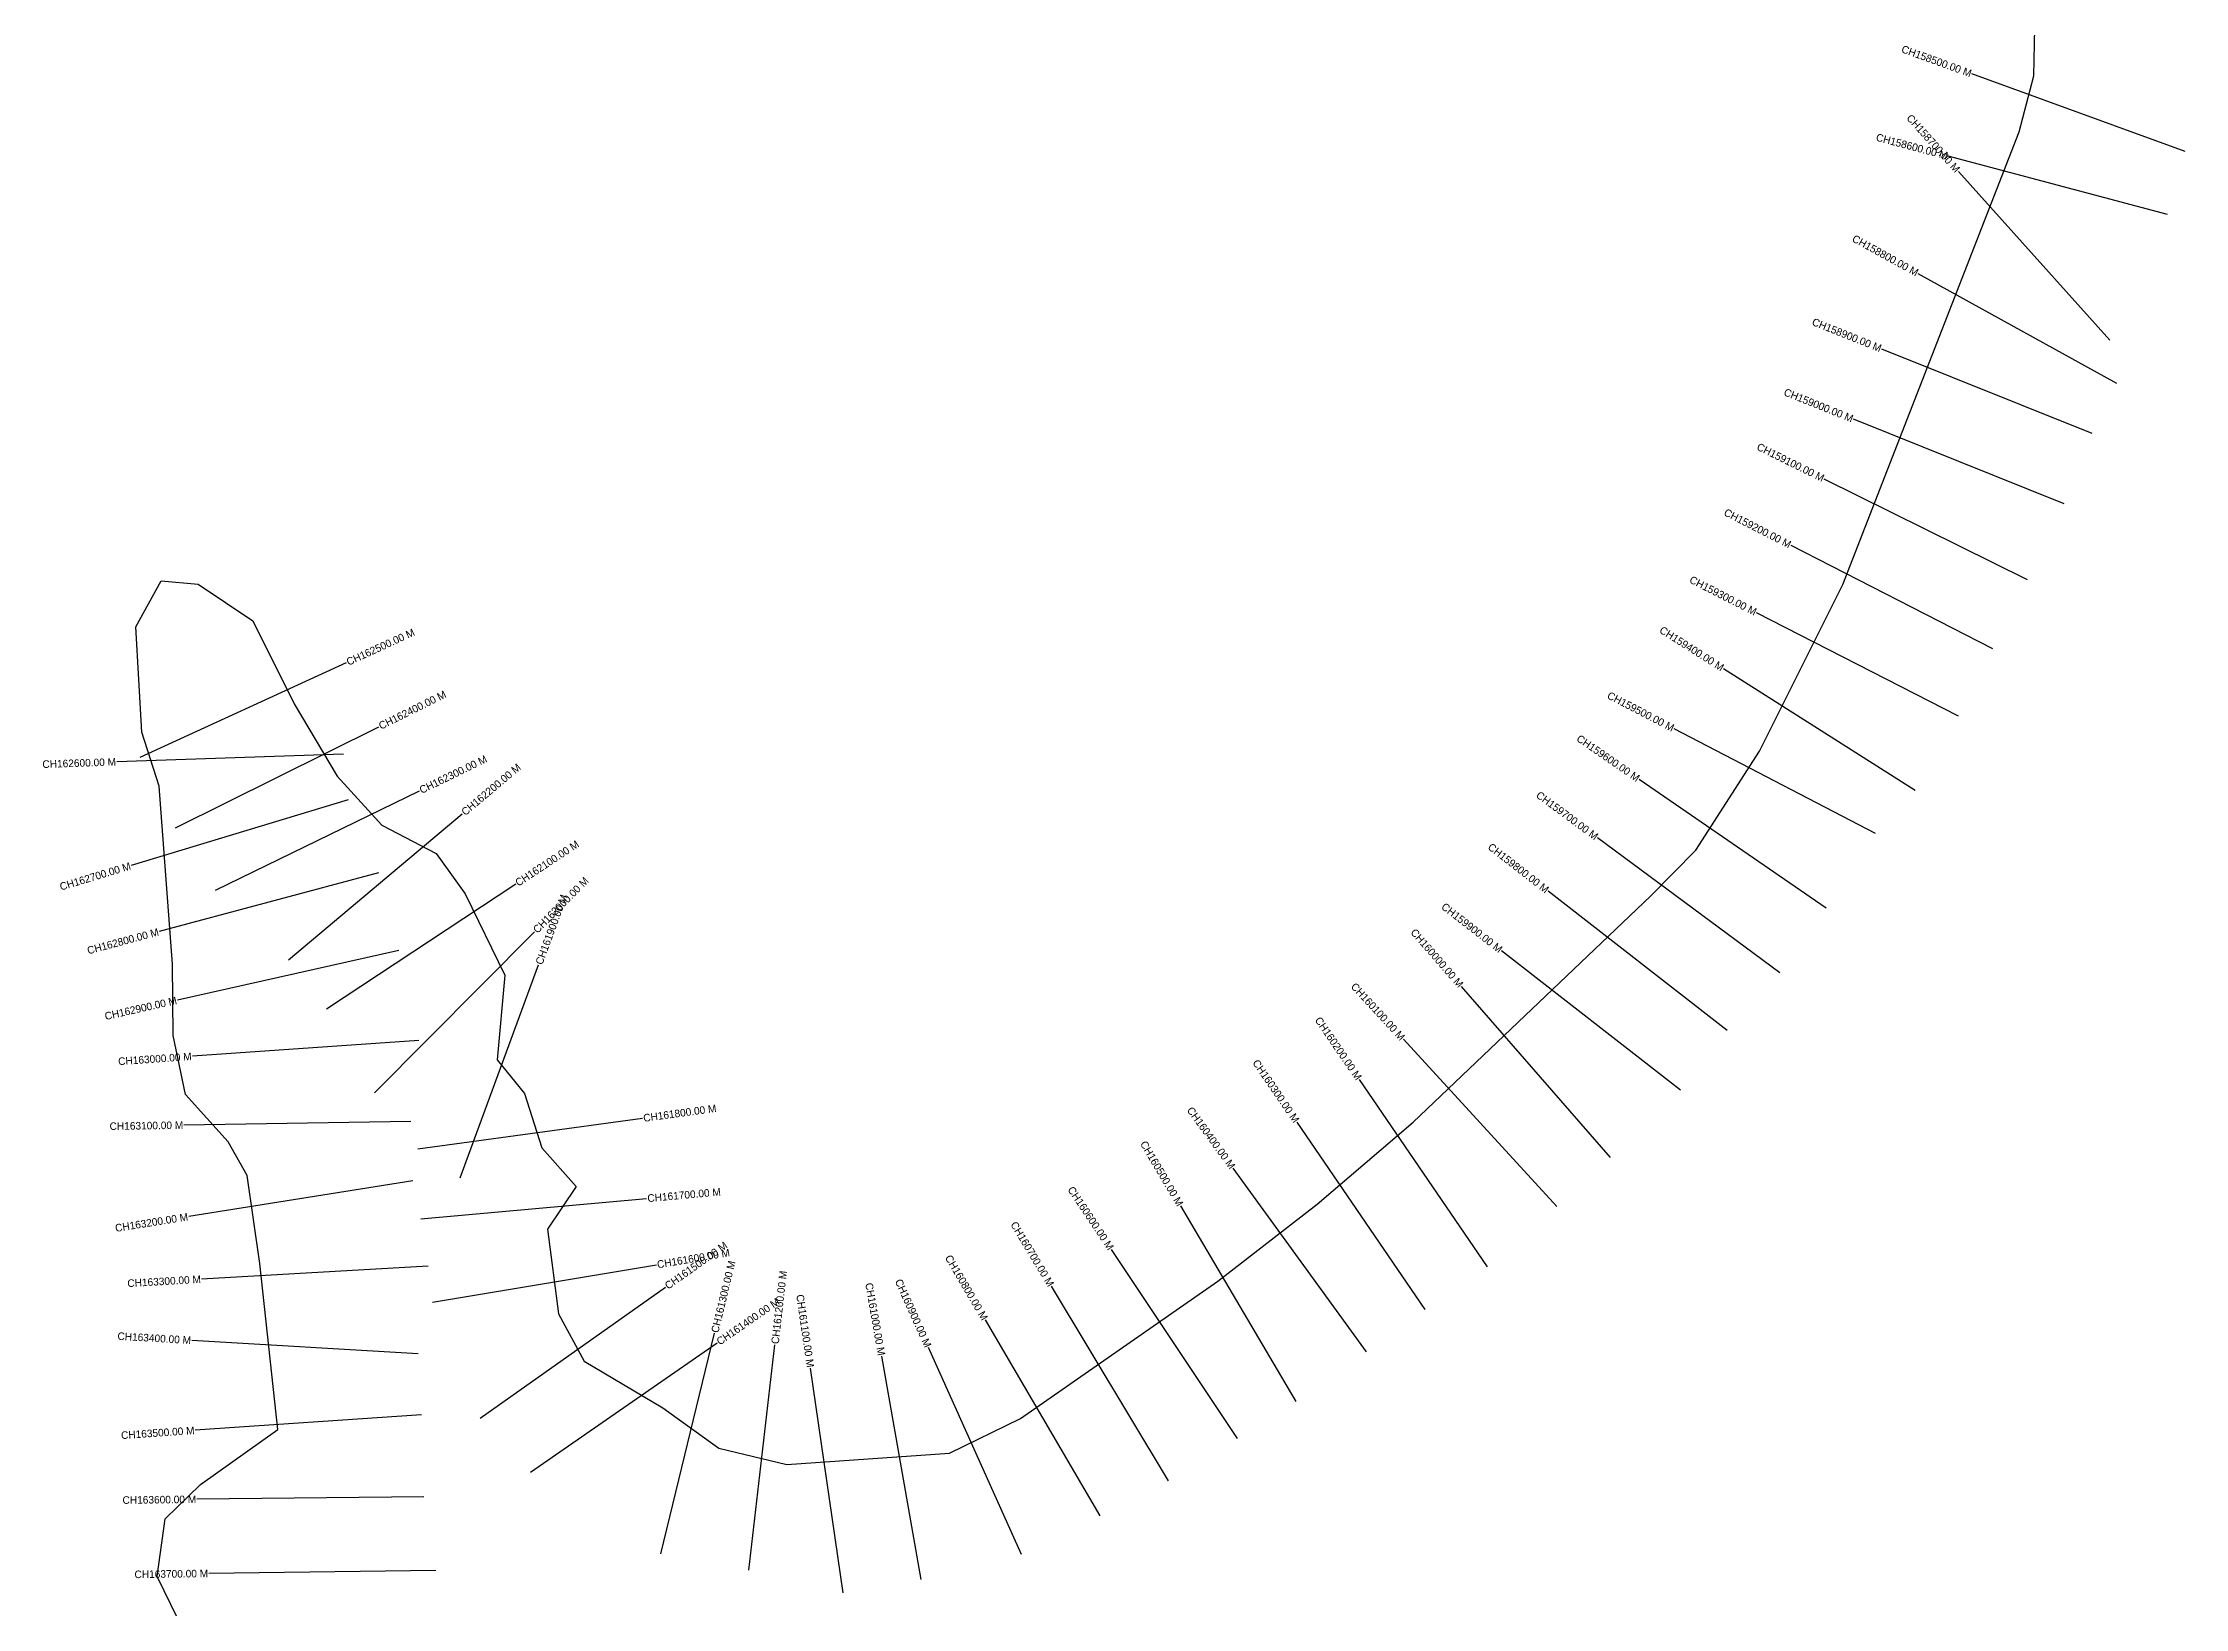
# Model space of a CAD drawing. Header units: metres. Extents: x 266312 to 277729, y 2088854 to 2108025.
# Drawn here: x 269764 to 272597, y 2104018 to 2106087 of the extents above; entities that cross this region are included whole.
import ezdxf
from ezdxf.enums import TextEntityAlignment as Align

# ---------------------------------------------------------------- set-up
doc = ezdxf.new("R2010")
doc.units = ezdxf.units.M
for name, color, linetype in [('CS', 134, 'Continuous'), ('CSMark', 6, 'Continuous'), ('village', 3, 'Continuous')]:
    doc.layers.add(name, color=color, linetype=linetype)

msp = doc.modelspace()

# ---------------------------------------------------------------- linework, layer by layer
at = {"layer": 'CS'}
for p, q in [((272596.9, 2105944), (272314.9, 2106046.4)), ((272573.5, 2105860.5), (272283.6, 2105937.8)), ((272497.4, 2105694.3), (272297, 2105917.5)), ((272506.6, 2105637.2), (272244, 2105782.3)), ((272474, 2105571), (272195.6, 2105682.7)), ((272436.8, 2105478.2), (272158.3, 2105589.9)), ((272388.4, 2105377.3), (272119.7, 2105510.7)), ((272342.8, 2105286.3), (272075.8, 2105423)), ((272297.3, 2105197.3), (272030.2, 2105333.9)), ((269892.6, 2105142.9), (270165.3, 2105268)), ((272239.8, 2105099.1), (271986.5, 2105259.8)), ((269939.5, 2105049.7), (270208.1, 2105183.3)), ((272187.4, 2105042.3), (271921.1, 2105180.5)), ((270161.5, 2105146.9), (269861.7, 2105136.9)), ((272122, 2104943.3), (271875, 2105113.5)), ((270167.9, 2105086.4), (269880.7, 2104999.8)), ((269992.2, 2104967), (270261.9, 2105098.5)), ((270089, 2104875.2), (270318.6, 2105068.3)), ((272060.9, 2104857.9), (271819.7, 2105036.3)), ((270207.6, 2104990.1), (269917.8, 2104912.6)), ((270138.9, 2104810.2), (270389.3, 2104975.4)), ((271991.2, 2104781.5), (271754.5, 2104965.8)), ((270202.7, 2104699.2), (270413.9, 2104912.2)), ((270234.6, 2104887.6), (269941.9, 2104821.8)), ((271929.7, 2104702.6), (271693, 2104886.9)), ((270315.7, 2104587), (270419.3, 2104868.5)), ((271837, 2104613.5), (271640.1, 2104839.9)), ((270261, 2104768.4), (269961.7, 2104747.6)), ((271766, 2104549), (271563.1, 2104770)), ((271674.5, 2104469.3), (271505.2, 2104716.9)), ((270250.6, 2104661.3), (269950.6, 2104656.6)), ((270259.8, 2104625.2), (270557, 2104665.7)), ((271592, 2104412.8), (271422.7, 2104660.5)), ((271514.4, 2104356.7), (271338.1, 2104599.4)), ((270253.1, 2104582.7), (269956.8, 2104535.7)), ((270263.7, 2104532.4), (270562.4, 2104559.7)), ((271421.2, 2104291.3), (271268.8, 2104549.7)), ((271343.6, 2104242.3), (271177.3, 2104492)), ((270273.4, 2104470.1), (269973.9, 2104453)), ((270279.4, 2104422.3), (270575.3, 2104471.9)), ((270342.4, 2104268.9), (270587.2, 2104442.3)), ((271252.5, 2104186.3), (271098, 2104443.4)), ((271162.1, 2104140), (271010.5, 2104398.9)), ((270260.4, 2104354.2), (269960.9, 2104371.9)), ((270409, 2104197.5), (270655.5, 2104368.5)), ((270581.3, 2104089.8), (270652.1, 2104381.3)), ((270697.7, 2104068.1), (270731.9, 2104366.2)), ((270822.2, 2104038.3), (270779.2, 2104335.2)), ((270925.3, 2104055.6), (270873.3, 2104351)), ((271057.9, 2104088.7), (270935.2, 2104362.5)), ((270264.8, 2104273.6), (269965.5, 2104253)), ((270267.7, 2104164.9), (269967.7, 2104161.8)), ((270283.5, 2104067.7), (269983.5, 2104063.8))]:
    msp.add_line(p, q, dxfattribs=at)
at = {"layer": 'village', "color": 3, "true_color": 0x00ff00}
msp.add_polyline3d([(269942.3, 2104003.9, 0), (269915, 2104059.8, 0), (269925.6, 2104136.1, 0), (269972.3, 2104181.3, 0), (270074.9, 2104253.9, 0), (270050.7, 2104473.4, 0), (270034.1, 2104589.9, 0), (270009, 2104634.5, 0), (269952.5, 2104696.9, 0), (269936.2, 2104775.2, 0), (269935.4, 2104869.4, 0), (269917.9, 2105104.7, 0), (269894.9, 2105176.3, 0), (269887, 2105315.2, 0), (269920.2, 2105376, 0), (269969.5, 2105371.9, 0), (270041.7, 2105323.2, 0), (270096.3, 2105213.7, 0), (270153.2, 2105117.8, 0), (270212, 2105053.2, 0), (270284, 2105015.7, 0), (270322.6, 2104962.2, 0), (270375, 2104854.9, 0), (270364.7, 2104742.8, 0), (270400.9, 2104698.2, 0), (270423.9, 2104626.6, 0), (270469.1, 2104575.4, 0), (270431.5, 2104519.1, 0), (270445.8, 2104407.1, 0), (270479.9, 2104344.6, 0), (270583.6, 2104282.6, 0), (270658, 2104229.4, 0), (270747.8, 2104207.7, 0), (270963, 2104222.9, 0), (271056.8, 2104268.5, 0), (271317.6, 2104450, 0), (271449.1, 2104551.9, 0), (271576, 2104660.5, 0), (271889.8, 2104959.1, 0), (271949.8, 2105020, 0), (272034, 2105150.8, 0), (272144.3, 2105371.4, 0), (272377.2, 2105969.7, 0), (272396.8, 2106043.9, 0), (272401.7, 2106277.1, 0)], dxfattribs=at)

# ---------------------------------------------------------------- texts
at = {"layer": 'CSMark'}
for s, rotation, p in [('CH158500.00 M', 340.04, (272314, 2106046.7)), ('CH158700.00 M', 311.9141, (272296.4, 2105918.3)), ('CH158600.00 M', 345.0755, (272282.7, 2105938)), ('CH158800.00 M', 331.0737, (272243.1, 2105782.8)), ('CH158900.00 M', 338.1416, (272194.7, 2105683.1)), ('CH159000.00 M', 338.1416, (272157.4, 2105590.2)), ('CH159100.00 M', 333.5952, (272118.8, 2105511.2)), ('CH159200.00 M', 332.8967, (272074.9, 2105423.4)), ('CH159300.00 M', 332.8967, (272029.3, 2105334.4)), ('CH159400.00 M', 327.5997, (271985.6, 2105260.4)), ('CH159500.00 M', 332.5747, (271920.3, 2105180.9)), ('CH159600.00 M', 325.4429, (271874.1, 2105114.1)), ('CH162600.00 M', 1.9119, (269860.7, 2105136.9)), ('CH159700.00 M', 323.5158, (271818.9, 2105036.8)), ('CH159800.00 M', 322.0973, (271753.7, 2104966.4)), ('CH162700.00 M', 16.789, (269879.8, 2104999.5)), ('CH159900.00 M', 322.0973, (271692.2, 2104887.5)), ('CH162800.00 M', 14.9862, (269916.9, 2104912.3)), ('CH160000.00 M', 311.0038, (271639.5, 2104840.6)), ('CH162900.00 M', 12.6626, (269940.9, 2104821.6)), ('CH160100.00 M', 312.5559, (271562.4, 2104770.7)), ('CH160200.00 M', 304.363, (271504.6, 2104717.7)), ('CH163000.00 M', 3.9844, (269960.7, 2104747.5)), ('CH160300.00 M', 304.363, (271422.1, 2104661.3)), ('CH160400.00 M', 305.9956, (271337.5, 2104600.2)), ('CH163100.00 M', 0.8998, (269949.6, 2104656.6)), ('CH160500.00 M', 300.5388, (271268.3, 2104550.6)), ('CH160600.00 M', 303.6617, (271176.7, 2104492.9)), ('CH163200.00 M', 9.0223, (269955.8, 2104535.5)), ('CH160700.00 M', 301.0012, (271097.5, 2104444.3)), ('CH160800.00 M', 300.3495, (271010, 2104399.7)), ('CH163300.00 M', 3.2825, (269972.9, 2104452.9)), ('CH160900.00 M', 294.1318, (270934.8, 2104363.4)), ('CH161100.00 M', 278.2449, (270779.1, 2104336.2)), ('CH161000.00 M', 279.9751, (270873.2, 2104352)), ('CH163400.00 M', 356.6143, (269959.9, 2104372)), ('CH163500.00 M', 3.929, (269964.5, 2104253)), ('CH163600.00 M', 0.6088, (269966.7, 2104161.8)), ('CH163700.00 M', 0.7447, (269982.5, 2104063.8))]:
    msp.add_text(s, height=10, rotation=rotation, dxfattribs=at).set_placement(p, align=Align.MIDDLE_RIGHT)
for s, rotation, p in [('CH162500.00 M', 24.6437, (270166.2, 2105268.4)), ('CH162400.00 M', 26.4472, (270209, 2105183.7)), ('CH162300.00 M', 25.9853, (270262.8, 2105098.9)), ('CH162200.00 M', 40.0605, (270319.4, 2105068.9)), ('CH162100.00 M', 33.4181, (270390.1, 2104975.9)), ('CH162000.00 M', 45.2336, (270414.6, 2104912.9)), ('CH161900.00 M', 69.788, (270419.7, 2104869.4)), ('CH161800.00 M', 7.7616, (270558, 2104665.8)), ('CH161700.00 M', 5.2058, (270563.4, 2104559.7)), ('CH161600.00 M', 9.5181, (270576.2, 2104472.1)), ('CH161500.00 M', 35.315, (270588, 2104442.9)), ('CH161300.00 M', 76.3609, (270652.3, 2104382.3)), ('CH161200.00 M', 83.4599, (270732, 2104367.2)), ('CH161400.00 M', 34.7487, (270656.4, 2104369.1))]:
    msp.add_text(s, height=10, rotation=rotation, dxfattribs=at).set_placement(p, align=Align.MIDDLE_LEFT)

doc.saveas('drawing.dxf')
